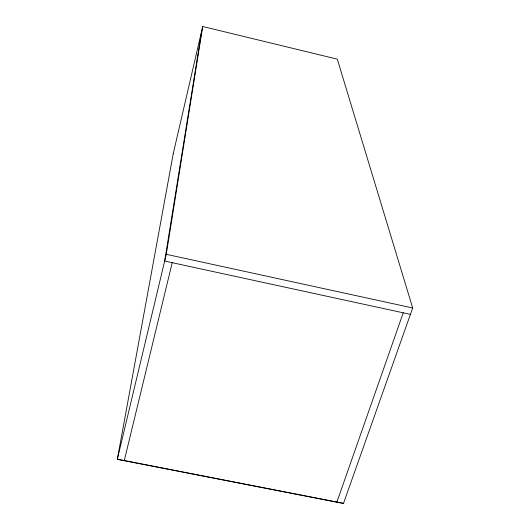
<?xml version="1.0" encoding="UTF-8"?>
<svg xmlns="http://www.w3.org/2000/svg" width="530" height="530" viewBox="0 0 530 530"><rect width="100%" height="100%" fill="white"/><g stroke="black" fill="none" stroke-linecap="round" stroke-linejoin="round"><path stroke-width="0.79" d="M201.778 30.515L164.671 261.052L410.419 314.376M117.309 459.351L166.281 254.314L202.705 26.5L337.292 59.148L412.691 307.97L343.46 503.5L117.309 459.351L173.244 153.64M173.217 153.76L202.705 26.5M124.252 460.709L172.23 262.688M336.835 502.208L403.231 312.819M117.355 459.166L343.526 503.321M166.281 254.314L412.691 307.97"/></g></svg>
